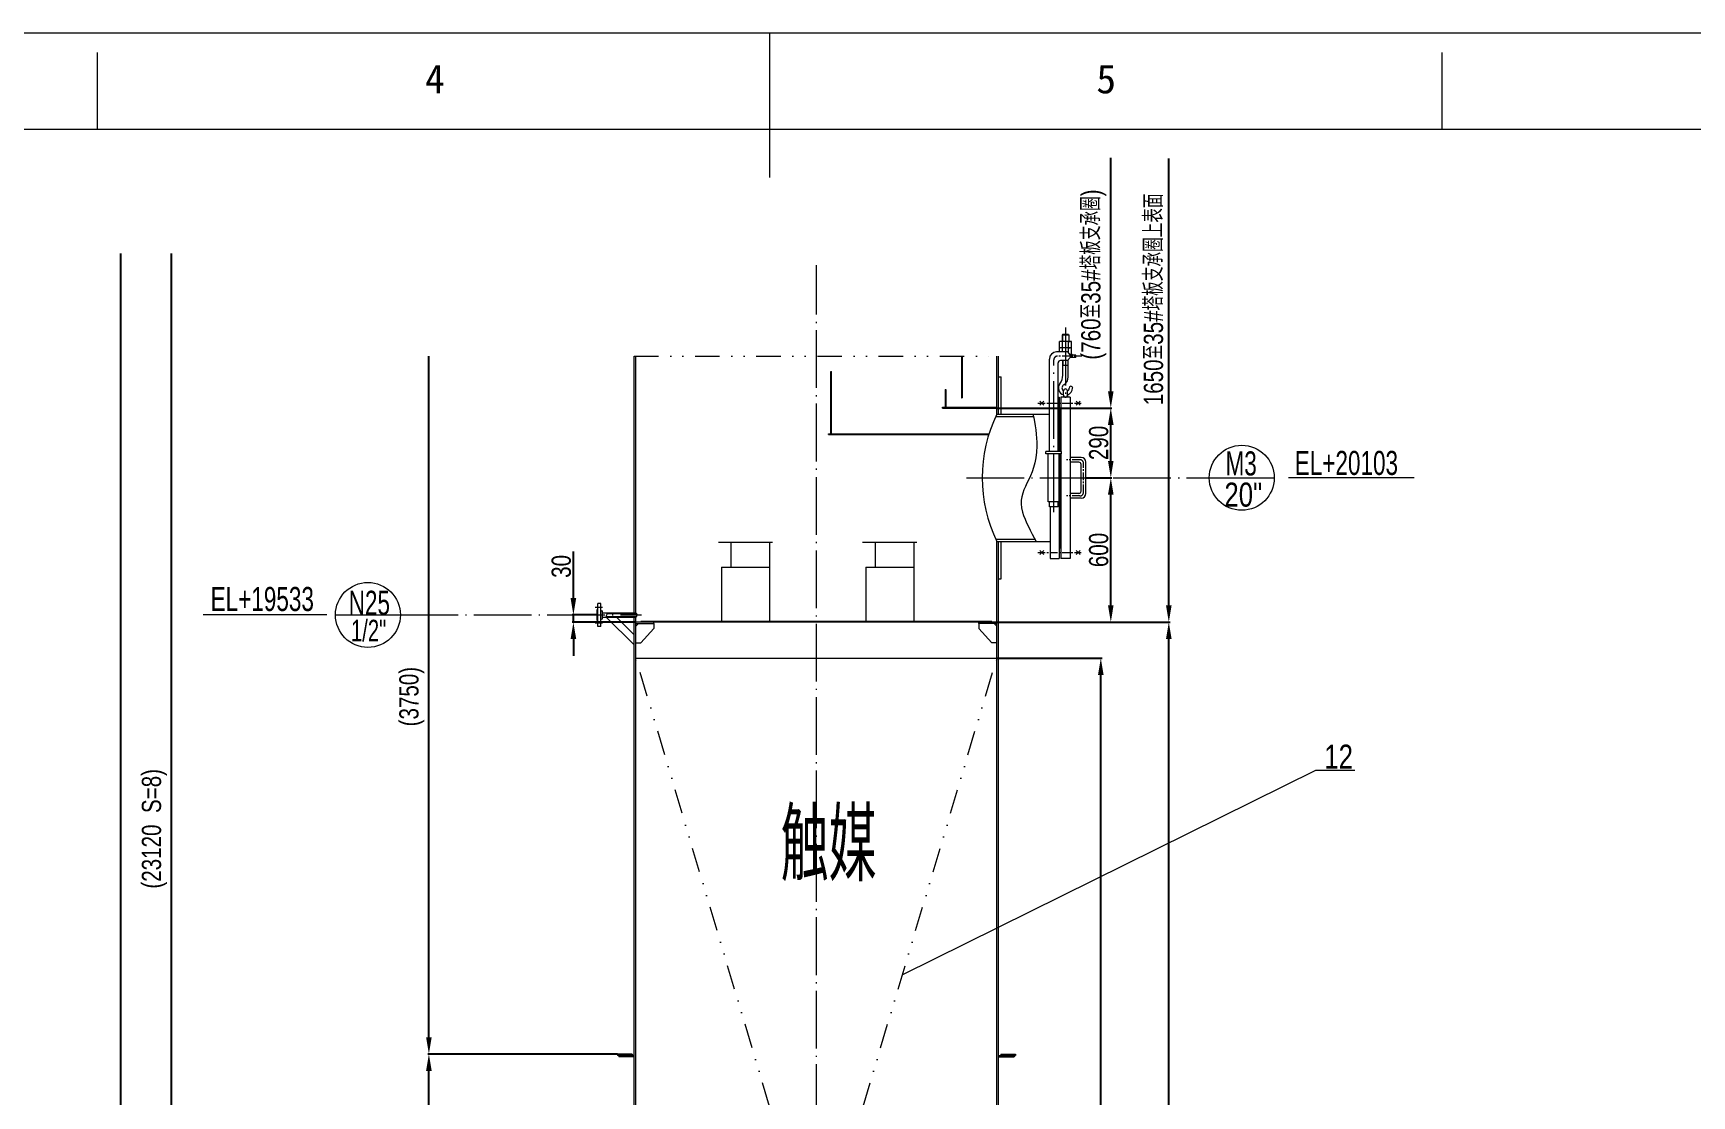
# Model space of a CAD drawing. Header units: millimetres. Extents: x 8160 to 405605, y -30951 to 80400.
# Drawn here: x 33541 to 40437, y 26795 to 31211 of the extents above; entities that cross this region are included whole.
import ezdxf

# ---------------------------------------------------------------- set-up
doc = ezdxf.new("R2010")
doc.units = ezdxf.units.MM
for name, pattern in [('ACAD_ISO04W100', [30.5, 24, -3, 0.5, -3]), ('CENTER', [50.8, 31.75, -6.35, 6.35, -6.35]), ('DIVIDE', [31.75, 12.7, -6.35, 0, -6.35, 0, -6.35])]:
    doc.linetypes.add(name, pattern=pattern)
doc.layers.get('0').update_dxf_attribs({"lineweight": 13})
doc.layers.get('Defpoints').update_dxf_attribs({"lineweight": 13})
for name, color, linetype, lineweight in [('bh', 7, 'Continuous', 13), ('CENTER', 1, 'CENTER', 13), ('DIM', 7, 'Continuous', 13), ('DIVIDE', 3, 'DIVIDE', 13), ('narrow', 21, 'Continuous', 13), ('PROFILE', 4, 'Continuous', 15), ('SEE', 2, 'Continuous', 13)]:
    doc.layers.add(name, color=color, linetype=linetype, lineweight=lineweight)
doc.styles.add('HZDX', font='tcc_simp.shx', dxfattribs={"width": 0.8, "height": 80, "bigfont": 'hzdx.shx'})
doc.styles.add('图签', font='SimSun.ttf', dxfattribs={"height": 3})
doc.dimstyles.new('uni', dxfattribs={"dimtxt": 90, "dimasz": 70, "dimexe": 5, "dimexo": 0.625, "dimgap": 10, "dimtad": 1, "dimdec": 0, "dimdsep": 46, "dimtxsty": 'HZDX', "dimcen": 2.5, "dimadec": 0, "dimazin": 0, "dimtfac": 1, "dimtdec": 0, "dimtmove": 0, "dimatfit": 3, "dimfxl": 0, "dimarcsym": 0})

# ---------------------------------------------------------------- blocks, each defined once
blk = doc.blocks.new('*D36')
at = {"layer": 'Defpoints', "color": 0}
for p in [(34115.5, 30295.4), (36036.8, 30295.4), (36036.8, 25443.1)]:
    blk.add_point(p, dxfattribs=at)
at = {"layer": 'DIM', "color": 0, "lineweight": -2}
for p, q in [((34115.5, 25513.1), (34115.5, 30295.4)), ((36036.2, 25443.1), (34110.5, 25443.1))]:
    blk.add_line(p, q, dxfattribs=at)
at = {"layer": 'DIM', "color": 0}
blk.add_solid([(34103.8, 25513.1), (34127.1, 25513.1), (34115.5, 25443.1)], dxfattribs=at)
at = {"layer": 'DIM', "color": 0, "insert": (34044.5, 27904.3), "char_height": 80, "attachment_point": 5, "rotation": 90, "style": 'HZDX'}
blk.add_mtext('(23120  S=8)', dxfattribs=at)
blk = doc.blocks.new('_None')
blk = doc.blocks.new('*D43')
at = {"layer": 'Defpoints', "color": 0}
for p in [(37546.8, 28613.1), (37979.5, 28613.1), (37538.8, 23584.1)]:
    blk.add_point(p, dxfattribs=at)
at = {"layer": 'DIM', "color": 0, "lineweight": -2}
for p, q in [((37547.5, 28613.1), (37984.5, 28613.1)), ((37979.5, 23654.1), (37979.5, 28543.1)), ((37539.5, 23584.1), (37984.5, 23584.1))]:
    blk.add_line(p, q, dxfattribs=at)
at = {"layer": 'DIM', "color": 0}
for points in [[(37967.8, 28543.1), (37991.2, 28543.1), (37979.5, 28613.1)], [(37967.8, 23654.1), (37991.2, 23654.1), (37979.5, 23584.1)]]:
    blk.add_solid(points, dxfattribs=at)
at = {"layer": 'DIM', "color": 0, "insert": (37929.5, 26098.6), "char_height": 80, "attachment_point": 5, "rotation": 90, "style": 'HZDX'}
blk.add_mtext('5022', dxfattribs=at)
blk = doc.blocks.new('*D44')
at = {"layer": 'Defpoints', "color": 0}
for p in [(37917.8, 29363.1), (38021, 29363.1), (37546.8, 28763.1)]:
    blk.add_point(p, dxfattribs=at)
at = {"layer": 'DIM', "color": 0, "lineweight": -2}
for p, q in [((37918.5, 29363.1), (38026, 29363.1)), ((38021, 28833.1), (38021, 29293.1)), ((37547.5, 28763.1), (38026, 28763.1))]:
    blk.add_line(p, q, dxfattribs=at)
at = {"layer": 'DIM', "color": 0}
for points in [[(38009.3, 29293.1), (38032.6, 29293.1), (38021, 29363.1)], [(38009.3, 28833.1), (38032.6, 28833.1), (38021, 28763.1)]]:
    blk.add_solid(points, dxfattribs=at)
at = {"layer": 'DIM', "color": 0, "insert": (37971, 29063.1), "char_height": 80, "attachment_point": 5, "rotation": 90, "style": 'HZDX'}
blk.add_mtext('600', dxfattribs=at)
blk = doc.blocks.new('*D45')
at = {"layer": 'Defpoints', "color": 0}
for p in [(35786.7, 28793.1), (35886.2, 28793.1), (36046.8, 28763.1)]:
    blk.add_point(p, dxfattribs=at)
at = {"layer": 'DIM', "color": 0, "lineweight": -2}
for p, q in [((35786.7, 28863.1), (35786.7, 29056.7)), ((35885.6, 28793.1), (35781.7, 28793.1)), ((36046.2, 28763.1), (35781.7, 28763.1)), ((35786.7, 28763.1), (35786.7, 28793.1)), ((35786.7, 28693.1), (35786.7, 28623.1))]:
    blk.add_line(p, q, dxfattribs=at)
at = {"layer": 'DIM', "color": 0}
for points in [[(35775.1, 28863.1), (35798.4, 28863.1), (35786.7, 28793.1)], [(35775.1, 28693.1), (35798.4, 28693.1), (35786.7, 28763.1)]]:
    blk.add_solid(points, dxfattribs=at)
at = {"layer": 'DIM', "color": 0, "insert": (35736.7, 28994.9), "char_height": 80, "attachment_point": 5, "rotation": 90, "style": 'HZDX'}
blk.add_mtext('30', dxfattribs=at)
blk = doc.blocks.new('*D46')
at = {"layer": 'Defpoints', "color": 0}
for p in [(37546.8, 30692.7), (38021, 30692.7), (37546.8, 29653.1)]:
    blk.add_point(p, dxfattribs=at)
at = {"layer": 'DIM', "color": 0, "lineweight": -2}
for p, q in [((38021, 29723.1), (38021, 30692.7)), ((37547.5, 29653.1), (38026, 29653.1))]:
    blk.add_line(p, q, dxfattribs=at)
at = {"layer": 'DIM', "color": 0}
blk.add_solid([(38009.3, 29723.1), (38032.6, 29723.1), (38021, 29653.1)], dxfattribs=at)
at = {"layer": 'DIM', "color": 0, "insert": (37950, 30207.9), "char_height": 80, "attachment_point": 5, "rotation": 90, "style": 'HZDX'}
blk.add_mtext('(760至35#塔板支承圈)', dxfattribs=at)
blk = doc.blocks.new('*D88')
at = {"layer": 'Defpoints', "color": 0}
for p in [(33905.6, 30296), (36033.1, 30296), (35616.8, 9691.7)]:
    blk.add_point(p, dxfattribs=at)
at = {"layer": 'DIM', "color": 0, "lineweight": -2}
for p, q in [((33905.6, 9761.7), (33905.6, 30296)), ((35616.2, 9691.7), (33900.6, 9691.7))]:
    blk.add_line(p, q, dxfattribs=at)
at = {"layer": 'DIM', "color": 0}
blk.add_solid([(33893.9, 9761.7), (33917.2, 9761.7), (33905.6, 9691.7)], dxfattribs=at)
at = {"layer": 'DIM', "color": 0, "insert": (33834.6, 20028.9), "char_height": 80, "attachment_point": 5, "rotation": 90, "style": 'HZDX'}
blk.add_mtext('(41103)', dxfattribs=at)
blk = doc.blocks.new('*D168')
at = {"layer": 'Defpoints', "color": 0}
for p in [(37547.5, 29653.1), (38021, 29653.1), (37925.9, 29363.1)]:
    blk.add_point(p, dxfattribs=at)
at = {"layer": 'DIM', "color": 0, "lineweight": -2}
for p, q in [((37548.1, 29653.1), (38026, 29653.1)), ((38021, 29433.1), (38021, 29583.1)), ((37926.5, 29363.1), (38026, 29363.1))]:
    blk.add_line(p, q, dxfattribs=at)
at = {"layer": 'DIM', "color": 0}
for points in [[(38009.3, 29583.1), (38032.6, 29583.1), (38021, 29653.1)], [(38009.3, 29433.1), (38032.6, 29433.1), (38021, 29363.1)]]:
    blk.add_solid(points, dxfattribs=at)
at = {"layer": 'DIM', "color": 0, "insert": (37971, 29508.1), "char_height": 80, "attachment_point": 5, "rotation": 90, "style": 'HZDX'}
blk.add_mtext('290', dxfattribs=at)
blk = doc.blocks.new('*D570')
at = {"layer": 'Defpoints', "color": 0}
for p in [(35185.9, 26968.1), (35970.5, 26968.1), (35969.8, 23518.1)]:
    blk.add_point(p, dxfattribs=at)
at = {"layer": 'DIM', "color": 0, "lineweight": -2}
for p, q in [((35969.8, 26968.1), (35180.9, 26968.1)), ((35185.9, 23588.1), (35185.9, 26898.1)), ((35969.2, 23518.1), (35180.9, 23518.1))]:
    blk.add_line(p, q, dxfattribs=at)
at = {"layer": 'DIM', "color": 0}
for points in [[(35174.3, 26898.1), (35197.6, 26898.1), (35185.9, 26968.1)], [(35174.3, 23588.1), (35197.6, 23588.1), (35185.9, 23518.1)]]:
    blk.add_solid(points, dxfattribs=at)
at = {"layer": 'DIM', "color": 0, "insert": (35135.9, 25243.1), "char_height": 80, "attachment_point": 5, "rotation": 90, "style": 'HZDX'}
blk.add_mtext('3450', dxfattribs=at)
blk = doc.blocks.new('*D577')
at = {"layer": 'Defpoints', "color": 0}
for p in [(35185.9, 29869.1), (36038.8, 29869.1), (35970.5, 26968.1)]:
    blk.add_point(p, dxfattribs=at)
at = {"layer": 'DIM', "color": 0, "lineweight": -2}
for p, q in [((35185.9, 27038.1), (35185.9, 29869.1)), ((35969.8, 26968.1), (35180.9, 26968.1))]:
    blk.add_line(p, q, dxfattribs=at)
at = {"layer": 'DIM', "color": 0}
blk.add_solid([(35174.3, 27038.1), (35197.6, 27038.1), (35185.9, 26968.1)], dxfattribs=at)
at = {"layer": 'DIM', "color": 0, "insert": (35115, 28453.6), "char_height": 80, "attachment_point": 5, "rotation": 90, "style": 'HZDX'}
blk.add_mtext('(3750)', dxfattribs=at)
blk = doc.blocks.new('*D682')
at = {"layer": 'Defpoints', "color": 0}
for p in [(37546.8, 28763.1), (38262.2, 28763.1), (37544.8, 23514.1)]:
    blk.add_point(p, dxfattribs=at)
at = {"layer": 'DIM', "color": 0, "lineweight": -2}
for p, q in [((37547.5, 28763.1), (38267.2, 28763.1)), ((38262.2, 23584.1), (38262.2, 28693.1)), ((37545.5, 23514.1), (38267.2, 23514.1))]:
    blk.add_line(p, q, dxfattribs=at)
at = {"layer": 'DIM', "color": 0}
for points in [[(38250.5, 28693.1), (38273.8, 28693.1), (38262.2, 28763.1)], [(38250.5, 23584.1), (38273.8, 23584.1), (38262.2, 23514.1)]]:
    blk.add_solid(points, dxfattribs=at)
at = {"layer": 'DIM', "color": 0, "insert": (38212.2, 26138.6), "char_height": 80, "attachment_point": 5, "rotation": 90, "style": 'HZDX'}
blk.add_mtext('5243', dxfattribs=at)
blk = doc.blocks.new('*D684')
at = {"layer": 'Defpoints', "color": 0}
for p in [(37546.8, 30690.2), (38262.2, 30690.2), (37546.8, 28763.1)]:
    blk.add_point(p, dxfattribs=at)
at = {"layer": 'DIM', "color": 0, "lineweight": -2}
for p, q in [((38262.2, 28833.1), (38262.2, 30690.2)), ((37547.5, 28763.1), (38267.2, 28763.1))]:
    blk.add_line(p, q, dxfattribs=at)
at = {"layer": 'DIM', "color": 0}
blk.add_solid([(38250.5, 28833.1), (38273.8, 28833.1), (38262.2, 28763.1)], dxfattribs=at)
at = {"layer": 'DIM', "color": 0, "insert": (38198.8, 30104.8), "char_height": 80, "attachment_point": 5, "rotation": 90, "style": 'HZDX'}
blk.add_mtext('1650至35#塔板支承圈上表面', dxfattribs=at)

msp = doc.modelspace()

# ---------------------------------------------------------------- hatches: boundary and pattern name
at = {"layer": 'bh'}
h = msp.add_hatch(color=7, dxfattribs=at)
h.paths.add_polyline_path([(37840.8, 29706.1), (37840.8, 29698.1), (37832.8, 29698.1, 0.414214)])
h.paths.add_polyline_path([(37824.8, 29706.1, 0.414214), (37832.8, 29698.1), (37824.8, 29698.1)])

# ---------------------------------------------------------------- linework, layer by layer
at = {"color": 7}
for p, q in [((48183.1, 31211), (24423.1, 31211)), ((36603.1, 30611), (36603.1, 31211)), ((33808.1, 30811), (33808.1, 31131)), ((39398.1, 30811), (39398.1, 31131)), ((47783.1, 30811), (25423.1, 30811))]:
    msp.add_line(p, q, dxfattribs=at)
at = {"layer": 'bh', "color": 7}
for p, q in [((37824.8, 29706.1), (37824.8, 29698.1)), ((37840.8, 29706.1), (37840.8, 29698.1))]:
    msp.add_line(p, q, dxfattribs=at)
at = {"layer": 'CENTER', "color": 7, "linetype": 'ACAD_ISO04W100', "ltscale": 10}
for p, q in [((36796.8, 9606.4), (36796.8, 30247.2)), ((37832.8, 29987.3), (37832.8, 29684.8)), ((37783.8, 29220.4), (37783.8, 29853.4)), ((37421.2, 29363.1), (38430.5, 29363.1)), ((35067.5, 28793.1), (36069.4, 28793.1))]:
    msp.add_line(p, q, dxfattribs=at)
at = {"layer": 'CENTER', "color": 7}
for p, q in [((37900.9, 29868.4), (37798.8, 29868.4)), ((37717.1, 29673.1), (37898.2, 29673.1)), ((37892.8, 29438.1), (37836.9, 29438.1)), ((37907.8, 29303.1), (37907.8, 29423.1)), ((37892.8, 29288.1), (37836.9, 29288.1)), ((37717.1, 29053.1), (37898.2, 29053.1)), ((35876.6, 28825.6), (35908.7, 28825.6)), ((35876.6, 28760.6), (35908.7, 28760.6))]:
    msp.add_line(p, q, dxfattribs=at)
for centre, start, end in [((37798.8, 29853.4), 90, 180), ((37892.8, 29423.1), 0, 90), ((37892.8, 29303.1), 270, 0)]:
    msp.add_arc(centre, 15, start, end, dxfattribs=at)
at = {"layer": 'DIVIDE', "color": 7, "ltscale": 8}
for p, q in [((36038.8, 29869.1), (37554.8, 29869.1)), ((37546.8, 23584.1), (36046.8, 28613.1)), ((36046.8, 23584.1), (37546.8, 28613.1))]:
    msp.add_line(p, q, dxfattribs=at)
at = {"layer": 'narrow', "color": 7}
for p, q in [((37819.6, 29957.6), (37819.6, 29930.2)), ((37846.1, 29957.6), (37846.1, 29930.2)), ((37822.5, 29829.6), (37822.5, 29850.4)), ((37843.2, 29829.6), (37843.2, 29852.5))]:
    msp.add_line(p, q, dxfattribs=at)
at = {"layer": 'PROFILE', "color": 7}
for p, q in [((37807.4, 29904.8), (37807.4, 29929.2)), ((37820.1, 29930.2), (37813.8, 29930.2)), ((37820.1, 29958.1), (37818.6, 29956.6)), ((37847.1, 29956.6), (37818.6, 29956.6)), ((37847.1, 29956.6), (37818.6, 29956.6)), ((37818.6, 29956.6), (37818.6, 29930.2)), ((37845.6, 29958.1), (37820.1, 29958.1)), ((37820.1, 29930.2), (37820.1, 29930.2)), ((37820.1, 29903.8), (37820.1, 29930.2)), ((37845.6, 29930.2), (37820.1, 29930.2)), ((37845.6, 29958.1), (37847.1, 29956.6)), ((37845.6, 29903.8), (37845.6, 29930.2)), ((37845.6, 29930.2), (37851.9, 29930.2)), ((37845.6, 29930.2), (37845.6, 29930.2)), ((37847.1, 29956.6), (37847.1, 29930.2)), ((37858.3, 29904.8), (37858.3, 29929.2)), ((36038.8, 28904.7), (36038.8, 29869.1)), ((36046.8, 28904.7), (36046.8, 29869.1)), ((37399.8, 29869.1), (37399.8, 29696.1)), ((37402.8, 29869.1), (37402.8, 29696.1)), ((37546.8, 29628.1), (37546.8, 29869.1)), ((37554.8, 29628.1), (37554.8, 29869.1)), ((37841.4, 29886.4), (37795.8, 29886.4)), ((37807.4, 29886.4), (37807.4, 29902.8)), ((37820.1, 29903.8), (37813.8, 29903.8)), ((37820.1, 29903.8), (37813.8, 29903.8)), ((37820.1, 29903.8), (37820.1, 29903.8)), ((37845.6, 29903.8), (37820.1, 29903.8)), ((37845.6, 29903.8), (37820.1, 29903.8)), ((37820.1, 29903.8), (37820.1, 29903.8)), ((37820.1, 29886.4), (37820.1, 29903.8)), ((37841.4, 29886.4), (37852.6, 29873.4)), ((37841.4, 29850.4), (37852.6, 29863.4)), ((37845.6, 29903.8), (37851.9, 29903.8)), ((37845.6, 29903.8), (37845.6, 29903.8)), ((37845.6, 29903.8), (37851.9, 29903.8)), ((37845.6, 29903.8), (37845.6, 29903.8)), ((37845.6, 29881.6), (37845.6, 29903.8)), ((37845.6, 29877.4), (37845.6, 29877.4)), ((37849.1, 29877.4), (37860.8, 29877.4)), ((37849.1, 29877.4), (37851.9, 29877.4)), ((37875.3, 29873.4), (37852.6, 29873.4)), ((37852.6, 29873.4), (37852.6, 29863.4)), ((37875.3, 29863.4), (37852.6, 29863.4)), ((37858.3, 29878.4), (37858.3, 29902.8)), ((37860.8, 29873.4), (37860.8, 29877.4)), ((37875.3, 29863.4), (37875.3, 29873.4)), ((36856.8, 29546.1), (36856.8, 29805.1)), ((36856.8, 29805.1), (36859.8, 29805.1)), ((36859.8, 29546.1), (36859.8, 29805.1)), ((37765.8, 29473.1), (37765.8, 29856.4)), ((37801.8, 29473.1), (37801.8, 29840.4)), ((37841.4, 29850.4), (37811.8, 29850.4)), ((37821.3, 29790.3), (37821.3, 29850.4)), ((37844.4, 29829.6), (37821.3, 29829.6)), ((37844.4, 29783.4), (37844.4, 29853.9)), ((37331.8, 29730.1), (37334.8, 29730.1)), ((37331.8, 29730.1), (37331.8, 29656.1)), ((37334.8, 29730.1), (37334.8, 29656.1)), ((37554.8, 29783.1), (37564.8, 29783.1)), ((37564.8, 29628.1), (37564.8, 29783.1)), ((37824.8, 29706.1), (37824.8, 29724.5)), ((37840.8, 29706.1), (37840.8, 29724.5)), ((37321.8, 29653.1), (37321.8, 29656.1)), ((37321.8, 29656.1), (37546.8, 29656.1)), ((37321.8, 29653.1), (37546.8, 29653.1)), ((37399.8, 29696.1), (37402.8, 29696.1)), ((37742.7, 29664.6), (37725.7, 29681.6)), ((37742.7, 29681.6), (37725.7, 29664.6)), ((37801.8, 29698.1), (37806.8, 29698.1)), ((37806.8, 29698.1), (37806.8, 29473.1)), ((37806.8, 29654.1), (37808.8, 29654.1)), ((37808.8, 29654.1), (37808.8, 29473.1)), ((37808.8, 29654.1), (37811.8, 29654.1)), ((37811.8, 29654.1), (37811.8, 29473.1)), ((37811.8, 29654.1), (37813.8, 29654.1)), ((37813.8, 29698.1), (37813.8, 29473.1)), ((37851.8, 29698.1), (37813.8, 29698.1)), ((37851.8, 29698.1), (37851.8, 29028.1)), ((37893.5, 29664.6), (37876.6, 29681.6)), ((37893.5, 29681.6), (37876.6, 29664.6)), ((37542.2, 29618.1), (37699.8, 29618.1)), ((37546.8, 29628.1), (37765.8, 29628.1)), ((36846.8, 29546.1), (37514.6, 29546.1)), ((36846.8, 29543.1), (36846.8, 29546.1)), ((36846.8, 29543.1), (37513.6, 29543.1)), ((37751.3, 29463.1), (37751.3, 29473.1)), ((37816.3, 29473.1), (37751.3, 29473.1)), ((37816.3, 29463.1), (37751.3, 29463.1)), ((37761.3, 29263.1), (37761.3, 29463.1)), ((37806.3, 29263.1), (37806.3, 29463.1)), ((37806.8, 29463.1), (37806.8, 29028.1)), ((37808.8, 29463.1), (37808.8, 29072.1)), ((37811.8, 29463.1), (37811.8, 29072.1)), ((37813.8, 29463.1), (37813.8, 29028.1)), ((37816.3, 29463.1), (37816.3, 29473.1)), ((37897.8, 29448.1), (37851.8, 29448.1)), ((37887.8, 29428.1), (37851.8, 29428.1)), ((37897.8, 29308.1), (37897.8, 29418.1)), ((37917.8, 29298.1), (37917.8, 29428.1)), ((37806.3, 29263.1), (37761.3, 29263.1)), ((37765.8, 29243.1), (37765.8, 29263.1)), ((37801.8, 29243.1), (37765.8, 29243.1)), ((37768.8, 29243.1), (37768.8, 29028.1)), ((37801.8, 29243.1), (37801.8, 29263.1)), ((37887.8, 29298.1), (37851.8, 29298.1)), ((37897.8, 29278.1), (37851.8, 29278.1)), ((37542.2, 29108.1), (37706, 29108.1)), ((36389.4, 29096.1), (36614.4, 29096.1)), ((36440.7, 29096.1), (36440.7, 28991.1)), ((36601.6, 29096.1), (36601.6, 28766.1)), ((36989.4, 29096.1), (37214.4, 29096.1)), ((37040.7, 29096.1), (37040.7, 28991.1)), ((37201.6, 29096.1), (37201.6, 28766.1)), ((37546.8, 29098.1), (37768.8, 29098.1)), ((37546.8, 28904.7), (37546.8, 29098.1)), ((37554.8, 28904.7), (37554.8, 29098.1)), ((37564.8, 28943.1), (37564.8, 29098.1)), ((37742.7, 29061.6), (37725.7, 29044.6)), ((37742.7, 29044.6), (37725.7, 29061.6)), ((37806.8, 29072.1), (37808.8, 29072.1)), ((37806.8, 29072.1), (37808.8, 29072.1)), ((37808.8, 29072.1), (37811.8, 29072.1)), ((37808.8, 29072.1), (37811.8, 29072.1)), ((37811.8, 29072.1), (37813.8, 29072.1)), ((37893.5, 29061.6), (37876.6, 29044.6)), ((37893.5, 29044.6), (37876.6, 29061.6)), ((36402.1, 28991.1), (36601.6, 28991.1)), ((36402.1, 28991.1), (36402.1, 28766.1)), ((37002.1, 28991.1), (37201.6, 28991.1)), ((37002.1, 28991.1), (37002.1, 28766.1)), ((37768.8, 29028.1), (37806.8, 29028.1)), ((37851.8, 29028.1), (37813.8, 29028.1)), ((36038.8, 28802.1), (36038.8, 28904.7)), ((36046.8, 28802.1), (36046.8, 28904.7)), ((37546.8, 25443.1), (37546.8, 28904.7)), ((37554.8, 28943.1), (37564.8, 28943.1)), ((37554.8, 25443.1), (37554.8, 28904.7)), ((35888.2, 28745.6), (35888.2, 28840.6)), ((35900.2, 28840.6), (35888.2, 28840.6)), ((35900.2, 28745.6), (35900.2, 28840.6)), ((35886.2, 28770.1), (35886.2, 28816.1)), ((35886.2, 28816.1), (35888.2, 28816.1)), ((35886.2, 28770.1), (35888.2, 28770.1)), ((35902.8, 28810.3), (35908.2, 28809.6)), ((35902.8, 28775.9), (35908.2, 28776.6)), ((35908.2, 28776.6), (35908.2, 28809.6)), ((35908.2, 28802.1), (36046.8, 28802.1)), ((35908.2, 28784.1), (36046.8, 28784.1)), ((36038.8, 28668.5), (35923.2, 28784.1)), ((35924.8, 28787.1), (36049.9, 28787.1)), ((35927.3, 28799.1), (36049.9, 28799.1)), ((36038.8, 28710.9), (35965.6, 28784.1)), ((36038.8, 25443.1), (36038.8, 28784.1)), ((36046.8, 25443.1), (36046.8, 28784.1)), ((37546.8, 28763.1), (36046.8, 28763.1)), ((36046.8, 28757.1), (36121.8, 28757.1)), ((36046.8, 28747.1), (36056.8, 28757.1)), ((37526.8, 28766.1), (36066.8, 28766.1)), ((36066.8, 28763.1), (36066.8, 28766.1)), ((36121.8, 28757.1), (36121.8, 28763.1)), ((36121.8, 28757.1), (36121.8, 28737.1)), ((36402.1, 28766.1), (36601.6, 28766.1)), ((37002.1, 28766.1), (37201.6, 28766.1)), ((37471.8, 28757.1), (37471.8, 28763.1)), ((37546.8, 28757.1), (37471.8, 28757.1)), ((37471.8, 28757.1), (37471.8, 28737.1)), ((37526.8, 28763.1), (37526.8, 28766.1)), ((37546.8, 28747.1), (37536.8, 28757.1)), ((35900.2, 28745.6), (35888.2, 28745.6)), ((36066.8, 28677.1), (36121.8, 28737.1)), ((37526.8, 28677.1), (37471.8, 28737.1)), ((36046.8, 28677.1), (36066.8, 28677.1)), ((37546.8, 28677.1), (37526.8, 28677.1)), ((36046.8, 28613.1), (37546.8, 28613.1)), ((35970.5, 26968.1), (35970.5, 26962.1)), ((36030.5, 26968.1), (35970.5, 26968.1)), ((36030.5, 26968.1), (36030.5, 26962.1)), ((37564.5, 26968.1), (37564.5, 26962.1)), ((37564.5, 26968.1), (37624.5, 26968.1)), ((37624.5, 26968.1), (37624.5, 26962.1)), ((36038.8, 26962.1), (35970.5, 26962.1)), ((35975.5, 26962.1), (35975.5, 26956.1)), ((36038.8, 26956.1), (35975.5, 26956.1)), ((37554.8, 26962.1), (37624.5, 26962.1)), ((37554.8, 26956.1), (37619.5, 26956.1)), ((37619.5, 26962.1), (37619.5, 26956.1))]:
    msp.add_line(p, q, dxfattribs=at)
for centre, radius, start, end in [((37813.8, 29909.5), 20.7, 72.13813, 107.86187), ((37832.8, 29848.9), 81.3, 81.00444, 98.99556), ((37851.9, 29909.5), 20.7, 72.13813, 107.86187), ((37795.8, 29856.4), 30, 90, 180), ((37813.8, 29924.6), 20.7, 252.13813, 287.86187), ((37813.8, 29883.1), 20.7, 72.13813, 107.86187), ((37832.8, 29985.2), 81.3, 261.00444, 278.99556), ((37832.8, 29822.5), 81.3, 81.00444, 98.99556), ((37851.9, 29924.6), 20.7, 252.13813, 287.86187), ((37851.9, 29883.1), 20.7, 72.13813, 107.86187), ((37851.9, 29898.2), 20.7, 261.78728, 287.86187), ((37811.8, 29840.4), 10, 90, 180), ((37832.8, 29736.3), 29.6, 142.94366, 254.3437), ((37761.3, 29790.3), 60, 322.94366, 0), ((37832.8, 29736.3), 15, 121.16158, 237.76905), ((37832.8, 29724.5), 8, 0, 180), ((37804.4, 29783.4), 40, 301.16158, 0), ((37832.8, 29736.3), 29.6, 285.6563, 0), ((37832.8, 29736.3), 15, 302.23095, 0), ((37855.2, 29736.3), 7.32, 0, 180), ((37832.8, 29706.1), 8, 180, 0), ((38099.9, 29363.1), 613.2, 154.39749, 205.60251), ((37897.8, 29428.1), 20, 0, 90), ((37887.8, 29418.1), 10, 0, 90), ((37887.8, 29308.1), 10, 270, 0), ((37897.8, 29298.1), 20, 270, 0), ((35903.2, 28813.3), 3, 180, 263), ((35903.2, 28773), 3, 97, 180), ((36040.9, 28793.1), 10.8, 303.36973, 56.63027)]:
    msp.add_arc(centre, radius, start, end, dxfattribs=at)
at = {"layer": 'SEE', "color": 7}
for p, q in [((38430.5, 29363.1), (38700.5, 29363.1)), ((39282.8, 29363.1), (38760.3, 29363.1)), ((34761.1, 28793.1), (34247.7, 28793.1)), ((34797.5, 28793.1), (35067.5, 28793.1)), ((38872.4, 28146.8), (37154.4, 27297.5)), ((39035.5, 28146.8), (38872.4, 28146.8))]:
    msp.add_line(p, q, dxfattribs=at)
for centre in [(38565.5, 29363.1), (34932.5, 28793.1)]:
    msp.add_circle(centre, 135, dxfattribs=at)
for points, knots in [([(37697.5, 29628.1), (37707.1, 29588.6), (37737.9, 29361.9), (37594.2, 29307.4), (37689.9, 29139.4), (37711.1, 29098.1)], [105.112636, 105.112636, 105.112636, 105.112636, 188.484182, 469.556338, 571.053421, 571.053421, 571.053421, 571.053421]), ([(35926.6, 28784.1), (35925, 28786.2), (35923.1, 28790.3), (35928.4, 28796.6), (35927.1, 28800.5), (35926, 28802.1)], [4.997902, 4.997902, 4.997902, 4.997902, 12.109476, 19.349756, 25.009564, 25.009564, 25.009564, 25.009564])]:
    msp.add_open_spline(points, degree=3, knots=knots, dxfattribs=at)

# ---------------------------------------------------------------- texts
at = {"color": 7, "style": '图签'}
for s, p in [('4', (35170.1, 30960.9)), ('5', (37961.1, 30960.9))]:
    msp.add_text(s, height=120, dxfattribs=at).set_placement(p)
at = {"layer": 'SEE', "color": 7, "style": 'HZDX'}
for s, height, width, p in [('M3', 100, 0.7, (38497.9, 29372.8)), ('EL+20103', 100, 0.7, (38785.8, 29375)), ('20"', 100, 0.8, (38493.5, 29243.2)), ('EL+19533', 100, 0.7, (34278.5, 28809.5)), ('N25', 100, 0.7, (34852.5, 28793.7)), ('1/2"', 90, 0.7, (34861.9, 28683)), ('12', 100, 0.8, (38908.9, 28154.2)), ('触媒', 300, 0.7, (36648.4, 27686.7))]:
    msp.add_text(s, height=height, dxfattribs=dict(at, width=width)).set_placement(p)

# ---------------------------------------------------------------- dimensions: what is measured, and where the dimension line sits
at = {"layer": 'DIM', "color": 7}
dim = msp.add_linear_dim(base=(38262.2, 30690.2), p1=(37546.8, 28763.1), p2=(37546.8, 30690.2), angle=90, text='1650至35#塔板支承圈上表面', dimstyle='uni', override={"dimblk2": 'None', "dimsah": 1, "dimse2": 1}, dxfattribs=at)
dim.commit()
dim.dimension.update_dxf_attribs({"geometry": '*D684', "text_midpoint": (38262.2, 30104.8), "dimtype": 160})
for base, p1, p2, text, picture, middle in [((38021, 30692.7), (37546.8, 29653.1), (37546.8, 30692.7), '(760至35#塔板支承圈)', '*D46', (37950, 30207.9)), ((33905.6, 30296), (35616.8, 9691.7), (36033.1, 30296), '(41103)', '*D88', (33834.6, 20028.9)), ((34115.5, 30295.4), (36036.8, 25443.1), (36036.8, 30295.4), '(23120  S=8)', '*D36', (34044.5, 27904.3)), ((35185.9, 29869.1), (35970.5, 26968.1), (36038.8, 29869.1), '(3750)', '*D577', (35115, 28453.6))]:
    dim = msp.add_linear_dim(base=base, p1=p1, p2=p2, angle=90, text=text, dimstyle='uni', override={"dimblk2": 'None', "dimsah": 1, "dimse2": 1}, dxfattribs=at)
    dim.commit()
    dim.dimension.update_dxf_attribs({"geometry": picture, "text_midpoint": middle})
for base, p1, p2, text, picture, middle in [((38021, 29653.1), (37925.9, 29363.1), (37547.5, 29653.1), '290', '*D168', (37971, 29508.1)), ((38021, 29363.1), (37546.8, 28763.1), (37917.8, 29363.1), '600', '*D44', (37971, 29063.1)), ((35786.7, 28793.1), (36046.8, 28763.1), (35886.2, 28793.1), '30', '*D45', (35736.7, 28994.9)), ((38262.2, 28763.1), (37544.8, 23514.1), (37546.8, 28763.1), '5243', '*D682', (38212.2, 26138.6)), ((37979.5, 28613.1), (37538.8, 23584.1), (37546.8, 28613.1), '5022', '*D43', (37929.5, 26098.6)), ((35185.9, 26968.1), (35969.8, 23518.1), (35970.5, 26968.1), '3450', '*D570', (35135.9, 25243.1))]:
    dim = msp.add_linear_dim(base=base, p1=p1, p2=p2, angle=90, text=text, dimstyle='uni', dxfattribs=at)
    dim.commit()
    dim.dimension.update_dxf_attribs({"geometry": picture, "text_midpoint": middle})

doc.saveas('drawing.dxf')
